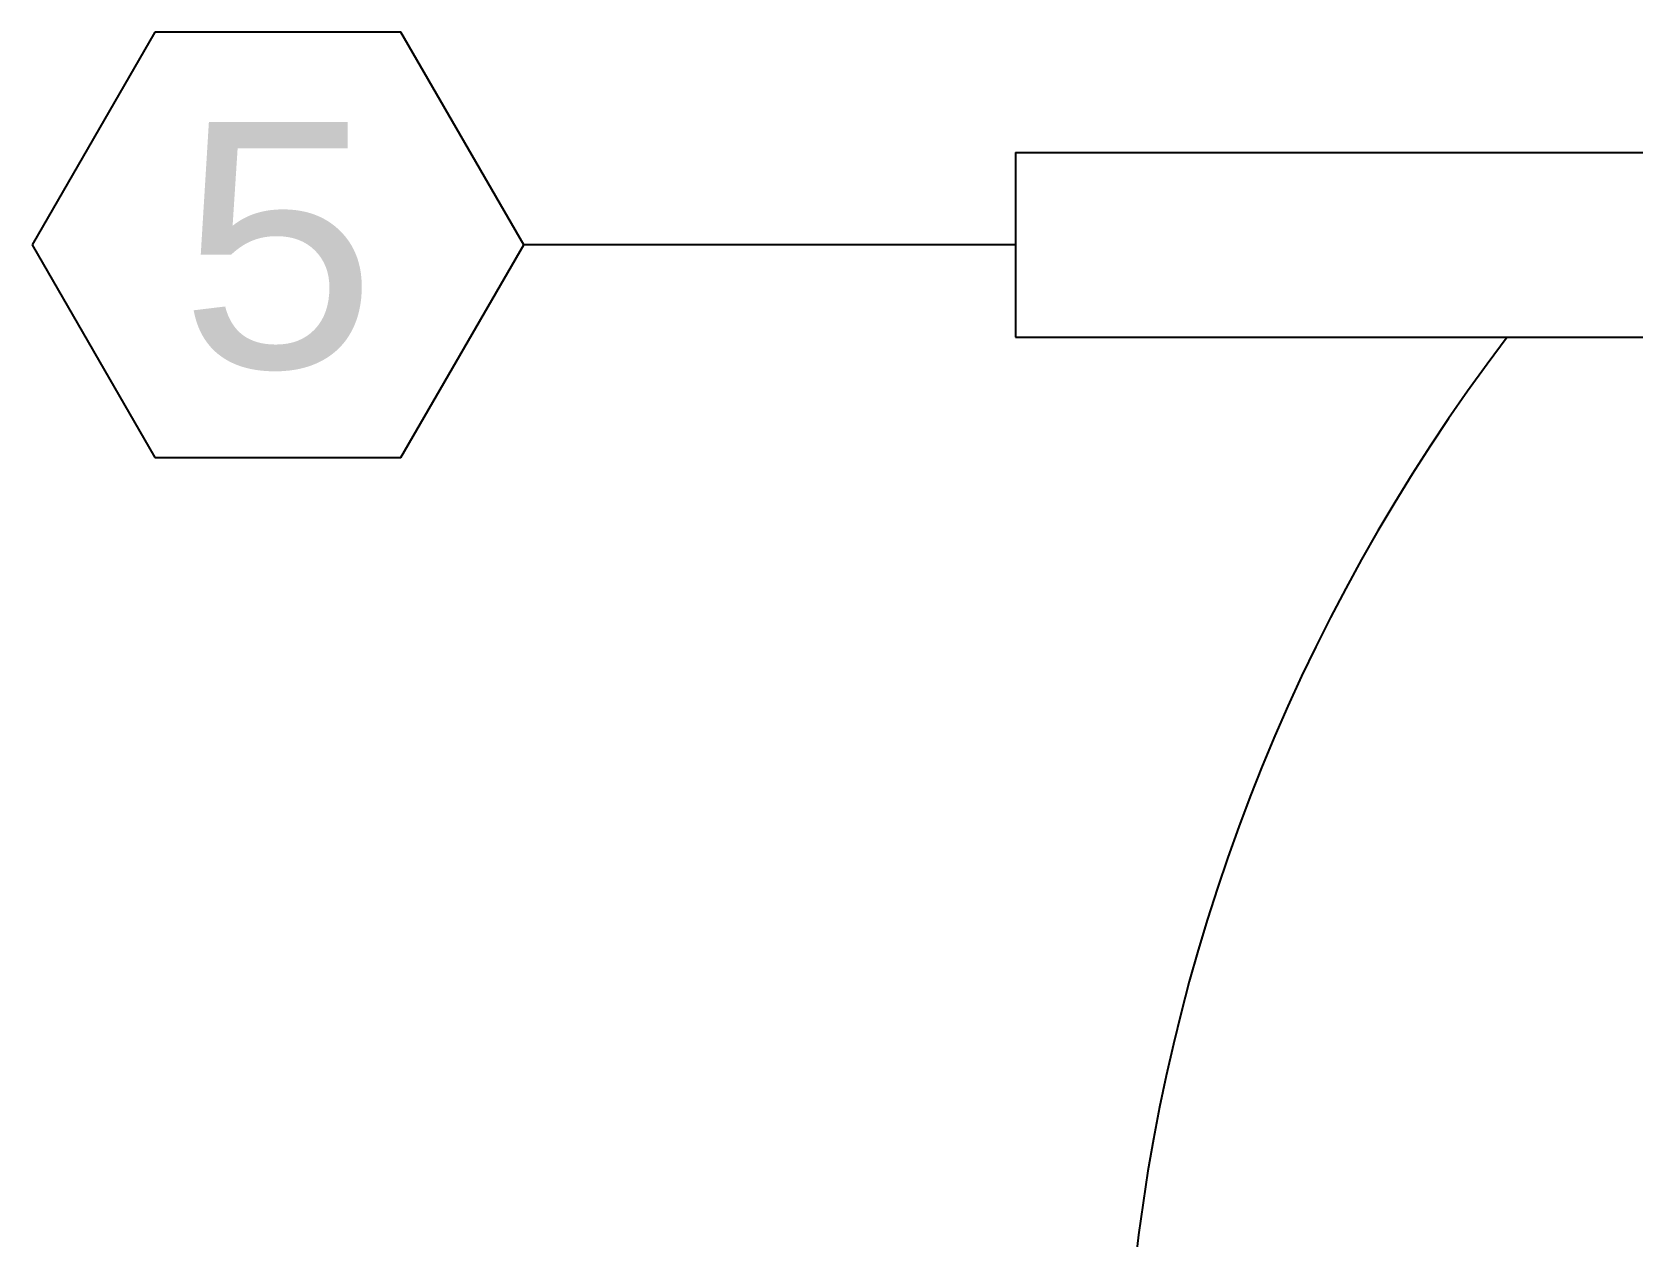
# Model space of a CAD drawing. Extents: x -13 to 326, y -81 to 129.
# Drawn here: x -13.11 to 25.96, y 18.9 to 48.33 of the extents above; entities that cross this region are included whole.
import ezdxf
from ezdxf.enums import TextEntityAlignment as Align

# ---------------------------------------------------------------- set-up
doc = ezdxf.new("R2010")
doc.units = 0
doc.header["$MEASUREMENT"] = 0
doc.layers.add('2', color=7, linetype='Continuous')
doc.styles.get("Standard").update_dxf_attribs({"font": 'monotxt.shx'})

msp = doc.modelspace()

# ---------------------------------------------------------------- linework, layer by layer
at = {"layer": '2', "color": 5, "linetype": 'Continuous'}
for p, q in [((-10.112, 48.325), (-13.112, 43.129)), ((-4.112, 48.325), (-10.112, 48.325)), ((-1.112, 43.129), (-4.112, 48.325)), ((10.888, 45.385), (45.725, 45.385)), ((10.888, 45.385), (10.888, 40.873)), ((-13.112, 43.129), (-10.112, 37.933)), ((-4.112, 37.933), (-1.112, 43.129)), ((10.888, 43.129), (-1.112, 43.129)), ((10.888, 40.873), (45.725, 40.873)), ((-10.112, 37.933), (-4.112, 37.933))]:
    msp.add_line(p, q, dxfattribs=at)
msp.add_arc((59.512, 13.041), 46, 142.7671, 270, dxfattribs=at)

# ---------------------------------------------------------------- texts
msp.add_text('5', height=6, dxfattribs=at).set_placement((-7.112, 43.129), align=Align.MIDDLE_CENTER)

doc.saveas('drawing.dxf')
